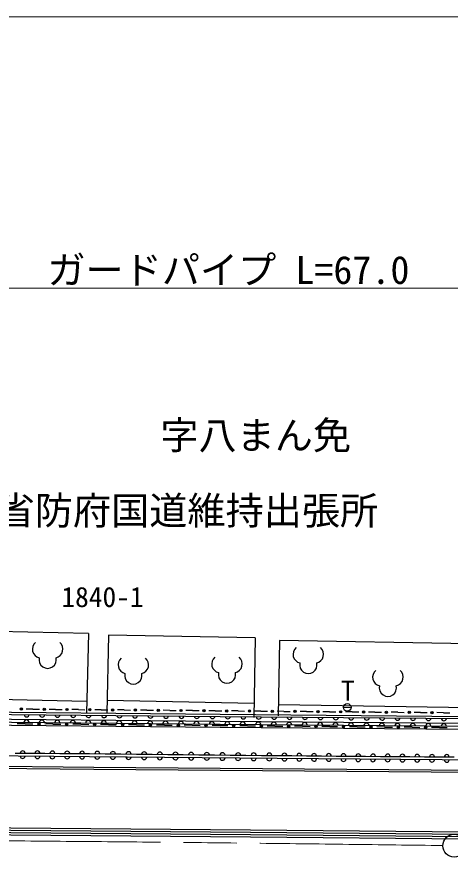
# Model space of a CAD drawing. Units: millimetres, scale not verified. Extents: x 40000 to 680000, y 20000 to 380000.
# Drawn here: x 138021 to 166430, y 287416 to 342446 of the extents above; entities that cross this region are included whole.
import ezdxf
from ezdxf.enums import TextEntityAlignment as Align

# ---------------------------------------------------------------- set-up
doc = ezdxf.new("R2010")
doc.units = ezdxf.units.MM
doc.header["$LTSCALE"] = 1000
doc.linetypes.add('CHAIN', pattern=[18.5, 12, -1.5, 3.5, -1.5])
for name, color, linetype, lineweight in [('M-BGD', 7, 'Continuous', 25), ('M-BGD-EXST', 7, 'Continuous', 25), ('M-BMK', 2, 'CHAIN', 13), ('M-BMK-HTXT', 7, 'Continuous', 13), ('M-BMK-SRVR', 3, 'Continuous', 25), ('M-STR-HTXT', 7, 'Continuous', 13), ('M-STR-STRC', 7, 'Continuous', 25)]:
    doc.layers.add(name, color=color, linetype=linetype, lineweight=lineweight)
doc.styles.add('ＭＳ ゴシック', font='')
doc.styles.get('ＭＳ ゴシック').set_extended_font_data('MS Gothic')

msp = doc.modelspace()

# ---------------------------------------------------------------- linework, layer by layer
at = {"layer": 'M-BGD'}
for p, q in [((142712, 302068), (122827, 302503)), ((142712, 302068), (142598, 296864)), ((144027, 301957), (143932, 296852)), ((153655, 301779), (144027, 301957)), ((153655, 301779), (153558, 296554)), ((155240, 301600), (155160, 296663)), ((170528, 301350), (155240, 301600)), ((122730, 298074), (142615, 297639)), ((143948, 297688), (153576, 297510)), ((155172, 297421), (170460, 297170)), ((139072, 297105), (138645, 297109)), ((139072, 297105), (139499, 297102)), ((140567, 297093), (140140, 297096)), ((140567, 297093), (140994, 297089)), ((142062, 297080), (141635, 297084)), ((142062, 297080), (142489, 297076)), ((143557, 297067), (143130, 297071)), ((143557, 297067), (143985, 297064)), ((145052, 297055), (144625, 297058)), ((145052, 297055), (145480, 297051)), ((146548, 297042), (146120, 297046)), ((146548, 297042), (146975, 297038)), ((148043, 297029), (147615, 297033)), ((148043, 297029), (148470, 297026)), ((149538, 297017), (149110, 297020)), ((149538, 297017), (149965, 297013)), ((151033, 297004), (150606, 297007)), ((151033, 297004), (151460, 297000)), ((152528, 296991), (152101, 296995)), ((152528, 296991), (152955, 296987)), ((154023, 296978), (153596, 296982)), ((154023, 296978), (154450, 296975)), ((155518, 296966), (155091, 296969)), ((155518, 296966), (155945, 296962)), ((157013, 296953), (156586, 296957)), ((157013, 296953), (157440, 296949)), ((158508, 296940), (158081, 296944)), ((158508, 296940), (158935, 296937)), ((160003, 296928), (159576, 296931)), ((160003, 296928), (160430, 296924)), ((161498, 296915), (161071, 296918)), ((161498, 296915), (161925, 296911)), ((162993, 296902), (162566, 296906)), ((162993, 296902), (163420, 296898)), ((164488, 296889), (164061, 296893)), ((164488, 296889), (164915, 296886)), ((165983, 296877), (165556, 296880)), ((165983, 296877), (166411, 296873)), ((138560, 296151), (138038, 296156)), ((138560, 296151), (139081, 296146)), ((140386, 296134), (139864, 296139)), ((140386, 296134), (140908, 296129)), ((142213, 296118), (141691, 296122)), ((142213, 296118), (142735, 296113)), ((144039, 296101), (143517, 296106)), ((144039, 296101), (144561, 296096)), ((145866, 296084), (145344, 296089)), ((145866, 296084), (146388, 296079)), ((147692, 296067), (147171, 296072)), ((147692, 296067), (148214, 296063)), ((149519, 296051), (148997, 296055)), ((149519, 296051), (150041, 296046)), ((151346, 296034), (150824, 296039)), ((151346, 296034), (151859, 296029)), ((153143, 296018), (152630, 296022)), ((153143, 296018), (153657, 296013)), ((154941, 296002), (154427, 296006)), ((154941, 296002), (155455, 295997)), ((156739, 295986), (156225, 295990)), ((156739, 295986), (157252, 295981)), ((158536, 295969), (158023, 295974)), ((158536, 295969), (159050, 295965)), ((160334, 295953), (159820, 295958)), ((160334, 295953), (160848, 295949)), ((162132, 295937), (161618, 295942)), ((162132, 295937), (162645, 295932)), ((163929, 295921), (163416, 295926)), ((163929, 295921), (164443, 295916)), ((165727, 295905), (165213, 295909)), ((165727, 295905), (166241, 295900)), ((137920, 294234), (138893, 294226)), ((138893, 294226), (139867, 294219)), ((139867, 294219), (140840, 294211)), ((140840, 294211), (141813, 294204)), ((141813, 294204), (142786, 294196)), ((142786, 294196), (143811, 294186)), ((143811, 294186), (144836, 294176)), ((144836, 294176), (145861, 294166)), ((145861, 294166), (146887, 294156)), ((146887, 294156), (147912, 294145)), ((147912, 294145), (148937, 294135)), ((148937, 294135), (149962, 294125)), ((149962, 294125), (150987, 294115)), ((150987, 294115), (152012, 294105)), ((152012, 294105), (153037, 294095)), ((153037, 294095), (154062, 294084)), ((154062, 294084), (155087, 294074)), ((155087, 294074), (156054, 294066)), ((156054, 294066), (157020, 294058)), ((157020, 294058), (157987, 294050)), ((157987, 294050), (158953, 294042)), ((158953, 294042), (159920, 294034)), ((159920, 294034), (160887, 294026)), ((160887, 294026), (161853, 294018)), ((161853, 294018), (162820, 294009)), ((162820, 294009), (163786, 294001)), ((163786, 294001), (164753, 293993)), ((164753, 293993), (165719, 293985)), ((165719, 293985), (166686, 293977))]:
    msp.add_line(p, q, dxfattribs=at)
for points in [[(118491, 296653), (133083, 296501), (151348, 296334), (167527, 296189), (184774, 296044)], [(118494, 296953), (133086, 296801), (151351, 296634), (167530, 296489), (184150, 296349)], [(118496, 297103), (133087, 296951), (151352, 296784), (167531, 296639), (184094, 296499)], [(118487, 296253), (133079, 296101), (151345, 295934), (167524, 295789), (184771, 295644)], [(118489, 296453), (133081, 296301), (151347, 296134), (167526, 295989), (184772, 295844)], [(196092, 294535), (195014, 294000), (193808, 293609), (192567, 293529), (180919, 293660), (168618, 293761), (155085, 293874), (142785, 293996), (131106, 294087), (118813, 294168)]]:
    msp.add_lwpolyline(points, dxfattribs=at)
for centre, radius in [((138325, 297112), 75), ((139820, 297099), 75), ((138325, 297112), 49.5), ((138325, 297112), 24.5), ((139820, 297099), 49.5), ((139820, 297099), 24.5), ((141315, 297086), 75), ((141315, 297086), 49.5), ((141315, 297086), 24.5), ((142810, 297074), 75), ((142810, 297074), 49.5), ((142810, 297074), 24.5), ((144305, 297061), 75), ((144305, 297061), 49.5), ((144305, 297061), 24.5), ((145800, 297048), 75), ((145800, 297048), 49.5), ((145800, 297048), 24.5), ((147295, 297036), 75), ((147295, 297036), 49.5), ((147295, 297036), 24.5), ((148790, 297023), 75), ((148790, 297023), 49.5), ((148790, 297023), 24.5), ((150285, 297010), 75), ((150285, 297010), 49.5), ((150285, 297010), 24.5), ((151780, 296997), 75), ((151780, 296997), 49.5), ((151780, 296997), 24.5), ((153275, 296985), 75), ((153275, 296985), 49.5), ((153275, 296985), 24.5), ((154770, 296972), 75), ((154770, 296972), 49.5), ((154770, 296972), 24.5), ((156265, 296959), 75), ((156265, 296959), 49.5), ((156265, 296959), 24.5), ((157761, 296947), 75), ((157761, 296947), 49.5), ((157761, 296947), 24.5), ((159256, 296934), 75), ((159256, 296934), 49.5), ((159256, 296934), 24.5), ((160751, 296921), 75), ((160751, 296921), 49.5), ((160751, 296921), 24.5), ((162246, 296908), 75), ((162246, 296908), 49.5), ((162246, 296908), 24.5), ((163741, 296896), 75), ((163741, 296896), 49.5), ((163741, 296896), 24.5), ((165236, 296883), 75), ((165236, 296883), 49.5), ((165236, 296883), 24.5), ((139473, 296143), 75), ((139473, 296143), 49.5), ((139473, 296143), 24.5), ((141299, 296126), 75), ((141299, 296126), 49.5), ((141299, 296126), 24.5), ((143126, 296109), 75), ((143126, 296109), 49.5), ((143126, 296109), 24.5), ((144953, 296092), 75), ((144953, 296092), 49.5), ((144953, 296092), 24.5), ((146779, 296076), 75), ((146779, 296076), 49.5), ((146779, 296076), 24.5), ((148606, 296059), 75), ((148606, 296059), 49.5), ((148606, 296059), 24.5), ((150432, 296042), 75), ((150432, 296042), 49.5), ((150432, 296042), 24.5), ((152244, 296026), 75), ((152244, 296026), 49.5), ((154042, 296010), 75), ((155840, 295994), 75), ((152244, 296026), 24.5), ((154042, 296010), 49.5), ((154042, 296010), 24.5), ((155840, 295994), 49.5), ((155840, 295994), 24.5), ((157638, 295977), 75), ((157638, 295977), 49.5), ((157638, 295977), 24.5), ((159435, 295961), 75), ((159435, 295961), 49.5), ((159435, 295961), 24.5), ((161233, 295945), 75), ((161233, 295945), 49.5), ((161233, 295945), 24.5), ((163031, 295929), 75), ((163031, 295929), 49.5), ((163031, 295929), 24.5), ((164828, 295913), 75), ((164828, 295913), 49.5), ((164828, 295913), 24.5)]:
    msp.add_circle(centre, radius, dxfattribs=at)
for centre, radius, start, end in [((138667, 296770), 170, 186.3374, 352.6151), ((139682, 296761), 170, 186.3374, 352.6134), ((140696, 296752), 170, 186.3382, 352.6142), ((141711, 296742), 170, 186.3355, 352.6153), ((142726, 296733), 170, 186.3374, 352.6151), ((143741, 296724), 170, 186.3382, 352.6142), ((144755, 296715), 170, 186.3374, 352.6151), ((145770, 296705), 170, 186.3374, 352.6151), ((146785, 296696), 170, 186.3364, 352.6144), ((147800, 296687), 170, 186.3374, 352.6151), ((148814, 296678), 170, 186.3374, 352.6151), ((149829, 296668), 170, 186.3374, 352.6151), ((150844, 296659), 170, 186.3374, 352.6151), ((151857, 296649), 170, 186.1455, 352.8246), ((152868, 296640), 170, 186.1454, 352.8247), ((153879, 296631), 170, 186.1473, 352.8245), ((138653, 296230), 170, 6.2488, 172.7119), ((139666, 296221), 170, 6.2488, 172.7119), ((140679, 296212), 170, 6.248, 172.7127), ((141692, 296203), 170, 6.248, 172.7127), ((142705, 296194), 170, 6.2479, 172.7128), ((143718, 296185), 170, 6.2479, 172.7128), ((144731, 296175), 170, 6.2479, 172.7128), ((145744, 296166), 170, 6.2488, 172.7119), ((146757, 296157), 170, 6.248, 172.7127), ((147770, 296148), 170, 6.248, 172.7127), ((148783, 296139), 170, 6.2479, 172.7128), ((149796, 296129), 170, 6.2479, 172.7128), ((150810, 296120), 170, 6.2479, 172.7128), ((151823, 296111), 170, 6.2488, 172.7119), ((152836, 296102), 170, 6.2488, 172.7119), ((153849, 296093), 170, 6.248, 172.7127), ((154862, 296083), 170, 6.248, 172.7127), ((154890, 296622), 170, 186.1455, 352.8246), ((155875, 296074), 170, 6.2479, 172.7128), ((155902, 296613), 170, 186.1454, 352.8247), ((156888, 296065), 170, 6.2479, 172.7128), ((156913, 296604), 170, 186.1473, 352.8228), ((157901, 296056), 170, 6.2479, 172.7128), ((157924, 296595), 170, 186.1455, 352.8246), ((158914, 296047), 170, 6.2488, 172.7119), ((158935, 296586), 170, 186.1454, 352.8247), ((159927, 296037), 170, 6.2507, 172.71), ((159946, 296576), 170, 186.1454, 352.8247), ((160940, 296028), 170, 6.248, 172.7127), ((160957, 296567), 170, 186.1463, 352.8238), ((161953, 296019), 170, 6.248, 172.7127), ((161969, 296558), 170, 186.1454, 352.8247), ((162967, 296010), 170, 6.2479, 172.7128), ((162980, 296549), 170, 186.1455, 352.8246), ((163980, 296001), 170, 6.2479, 172.7128), ((163991, 296540), 170, 186.1481, 352.8236), ((164993, 295992), 170, 6.2479, 172.7128), ((165002, 296531), 170, 186.1454, 352.8247), ((166006, 295982), 170, 6.2488, 172.7119), ((166013, 296522), 170, 186.1455, 352.8246), ((138405, 294043), 163, 184.0345, 355.0799), ((138407, 294217), 163, 4.0381, 175.0779), ((139378, 294035), 163, 184.0345, 355.0799), ((139380, 294210), 163, 4.0373, 175.0788), ((140352, 294028), 163, 184.0345, 355.0799), ((140353, 294202), 163, 4.0381, 175.0779), ((141325, 294020), 163, 184.0345, 355.0799), ((141326, 294195), 163, 4.0362, 175.078), ((142298, 294013), 163, 184.0364, 355.0798), ((142300, 294187), 163, 4.0362, 175.078), ((143297, 294014), 172, 186.8694, 351.9942), ((143299, 294169), 172, 6.8676, 171.9944), ((144322, 294003), 172, 186.8676, 351.9943), ((144324, 294159), 172, 6.8694, 171.9942), ((145347, 293993), 172, 186.8668, 351.9952), ((145349, 294149), 172, 6.8676, 171.996), ((146372, 293983), 172, 186.8676, 351.9944), ((146374, 294138), 172, 6.8676, 171.996), ((147397, 293973), 172, 186.8676, 351.9943), ((147399, 294128), 172, 6.8676, 171.9944), ((148423, 293963), 172, 186.8668, 351.9952), ((148424, 294118), 172, 6.8676, 171.9944), ((149448, 293952), 172, 186.8676, 351.9944), ((149449, 294108), 172, 6.8677, 171.9943), ((150473, 293942), 172, 186.8676, 351.9943), ((150474, 294098), 172, 6.8677, 171.9943), ((151498, 293932), 172, 186.8667, 351.997), ((151499, 294088), 172, 6.8676, 171.9944), ((152523, 293922), 172, 186.8667, 351.997), ((152524, 294077), 172, 6.8694, 171.9942), ((153548, 293912), 172, 186.8676, 351.996), ((153549, 294067), 172, 6.8676, 171.996), ((154573, 293902), 172, 186.8686, 351.995), ((154574, 294057), 172, 6.8676, 171.996), ((155569, 293882), 162, 183.6104, 355.4288), ((155570, 294059), 162, 3.6086, 175.4324), ((156535, 293874), 162, 183.6104, 355.4288), ((156537, 294051), 162, 3.6076, 175.4317), ((157503, 294042), 162, 3.6068, 175.4326), ((158470, 294034), 162, 3.6096, 175.4297), ((159437, 294026), 162, 3.6086, 175.4324), ((160403, 294018), 162, 3.6095, 175.4315), ((161370, 294010), 162, 3.6086, 175.4324), ((162336, 294002), 162, 3.6095, 175.4315), ((163303, 293994), 162, 3.6094, 175.4316), ((164270, 293986), 162, 3.6086, 175.4324), ((165236, 293978), 162, 3.6076, 175.4317), ((166203, 293970), 162, 3.6068, 175.4326), ((157502, 293865), 162, 183.6104, 355.4288), ((158468, 293857), 162, 183.6103, 355.4306), ((159435, 293849), 162, 183.6103, 355.4306), ((160402, 293841), 162, 183.6095, 355.4315), ((161368, 293833), 162, 183.6095, 355.4315), ((162335, 293825), 162, 183.6095, 355.4315), ((163301, 293817), 162, 183.6095, 355.4315), ((164268, 293809), 162, 183.6095, 355.4315), ((165235, 293801), 162, 183.6095, 355.4315), ((166201, 293793), 162, 183.6095, 355.4315)]:
    msp.add_arc(centre, radius, start, end, dxfattribs=at)
at = {"layer": 'M-BGD-EXST'}
msp.add_line((159433, 297235), (159933, 297209), dxfattribs=at)
msp.add_circle((159683, 297222), 250, dxfattribs=at)
for centre, radius, start, end in [((139617, 301043), 576, 130.601, 257.4715), ((140467, 301043), 576, 282.5285, 49.399), ((156704, 300699), 576, 130.6006, 257.4719), ((157554, 300699), 576, 282.5281, 49.3994), ((140042, 300346), 566, 166.3144, 13.6855), ((151371, 300068), 576, 130.6022, 257.4703), ((152221, 300068), 576, 282.5281, 49.3994), ((145236, 300011), 576, 130.6006, 257.4719), ((146086, 300011), 576, 282.5297, 49.3978), ((157129, 300002), 566, 166.3144, 13.6855), ((145661, 299314), 566, 166.3144, 13.6855), ((151796, 299371), 566, 166.3144, 13.6855), ((161922, 299208), 576, 130.6022, 257.4703), ((162772, 299208), 576, 282.5281, 49.3994), ((162347, 298511), 566, 166.3144, 13.6855)]:
    msp.add_arc(centre, radius, start, end, dxfattribs=at)
at = {"layer": 'M-BMK'}
msp.add_arc((97493, -4717305), 5005950, 89.21647, 90.34704, dxfattribs=at)
at = {"layer": 'M-BMK-SRVR'}
msp.add_circle((166698, 288166), 750, dxfattribs=at)
at = {"layer": 'M-STR-HTXT'}
for p, q in [((87679, 342446), (185528, 342446)), ((184339, 324684), (118402, 324684))]:
    msp.add_line(p, q, dxfattribs=at)
at = {"layer": 'M-STR-STRC'}
for points in [[(192712, 292728), (167926, 292951), (143072, 293149), (118871, 293400), (101598, 293518)], [(192713, 292878), (167927, 293101), (143073, 293299), (118873, 293550), (101599, 293668)], [(167621, 289048), (153349, 289175), (127139, 289399), (107176, 289577), (66415, 289925)], [(167620, 288898), (153348, 289025), (127137, 289249), (107174, 289427), (66416, 289775)], [(167618, 288748), (153346, 288875), (127136, 289099), (107173, 289277), (66417, 289625)], [(167617, 288598), (153345, 288725), (127135, 288949), (107172, 289127), (66418, 289475)]]:
    msp.add_lwpolyline(points, dxfattribs=at)

# ---------------------------------------------------------------- texts
at = {"layer": 'M-BGD-EXST', "style": 'ＭＳ ゴシック'}
msp.add_text('T', height=1320, dxfattribs=at).set_placement((159718, 298319), align=Align.MIDDLE_CENTER)
at = {"layer": 'M-BMK-HTXT', "style": 'ＭＳ ゴシック'}
for s, height, p in [('字八まん免', 1833, (153681, 315042)), ('国土交通省防府国道維持出張所', 1833, (144205, 310112)), ('1840-1', 1320, (143638, 304456))]:
    msp.add_text(s, height=height, dxfattribs=at).set_placement(p, align=Align.MIDDLE_CENTER)
at = {"layer": 'M-STR-HTXT', "style": 'ＭＳ ゴシック'}
msp.add_text('ガードパイプ L=67.0', height=1833, dxfattribs=at).set_placement((151893, 325871), align=Align.MIDDLE_CENTER)

doc.saveas('drawing.dxf')
